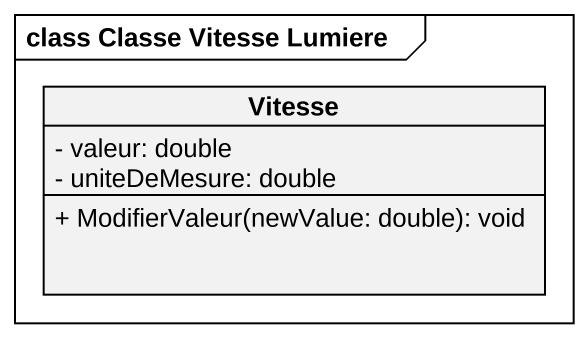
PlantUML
@startuml
mainframe class Classe Vitesse Lumiere
hide circle
hide empty members
skinparam classAttributeIconSize 0
class Vitesse {
  - valeur: double
  - uniteDeMesure: double
  + ModifierValeur(newValue: double): void
}
@enduml
